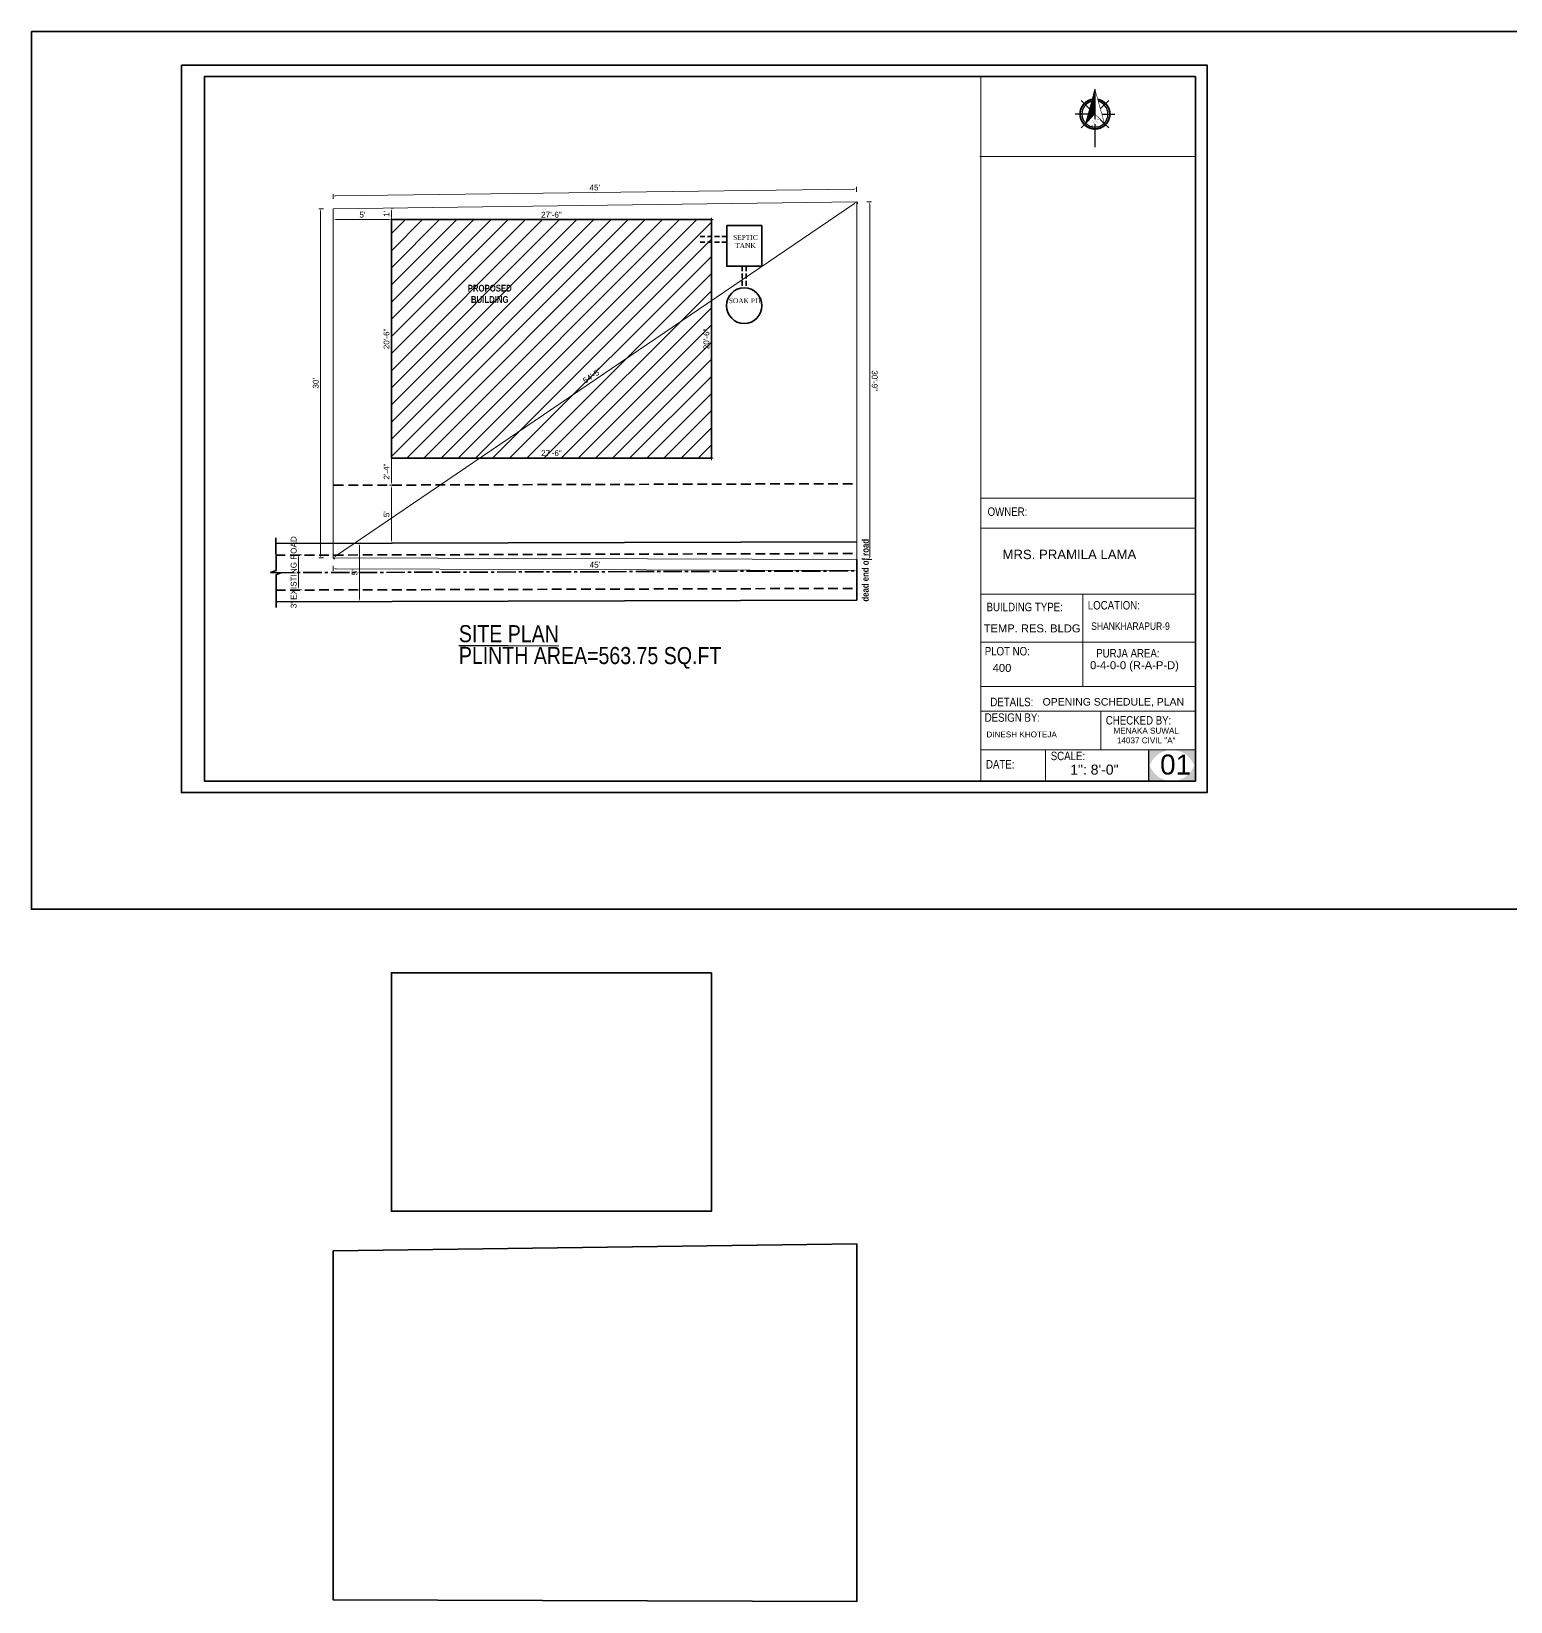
# Model space of a CAD drawing. Header units: inches. Extents: x 94889 to 364662, y -10661 to -3947.
# Drawn here: x 112120 to 113646, y -8767 to -7148 of the extents above; entities that cross this region are included whole.
import ezdxf

# ---------------------------------------------------------------- set-up
doc = ezdxf.new("R2010")
doc.units = ezdxf.units.IN
doc.header["$LTSCALE"] = 2
doc.header["$MEASUREMENT"] = 0
doc.header["$PDMODE"] = 34
doc.linetypes.add('CENTER2', pattern=[28.575, 19.05, -3.175, 3.175, -3.175])
doc.linetypes.add('HIDDEN', pattern=[0.375, 0.25, -0.125])
doc.layers.get('0').update_dxf_attribs({"linetype": 'CONTINUOUS'})
doc.layers.get('DEFPOINTS').update_dxf_attribs({"color": 141, "linetype": 'CONTINUOUS'})
for name, color, linetype, lineweight in [('dimension', 160, 'CONTINUOUS', 15), ('DIMENTION', 140, 'CONTINUOUS', 0), ('door', 20, 'CONTINUOUS', 35), ('Rebars', 1, 'CONTINUOUS', 13), ('Siteplan', 7, 'CONTINUOUS', 30), ('steps', 253, 'CONTINUOUS', 20), ('TEXT', 181, 'CONTINUOUS', 25)]:
    doc.layers.add(name, color=color, linetype=linetype, lineweight=lineweight)
doc.layers.add('Normal Wall', color=7, linetype='CONTINUOUS', lineweight=35, true_color=0xffaf89)
doc.layers.add('Rear Wall', color=7, linetype='CONTINUOUS', lineweight=20, true_color=0xd4e480)
doc.layers.add('plan wall', color=7, linetype='CONTINUOUS')
doc.styles.add('Lettring Text', font='arial.ttf')
doc.styles.get("Standard").update_dxf_attribs({"font": 'ARIALN.TTF'})
doc.styles.add('SwissBT', font='swiss.ttf', dxfattribs={"height": 12})
doc.dimstyles.new('Copy of Standard', dxfattribs={"dimtxt": 6, "dimasz": 2.875, "dimexe": 2, "dimexo": 4, "dimgap": 2, "dimtad": 1, "dimdec": 0, "dimrnd": 1, "dimzin": 0, "dimdsep": 46, "dimlunit": 4, "dimtxsty": 'Lettring Text', "dimcen": 0.1, "dimclrd": 7, "dimclre": 7, "dimclrt": 7, "dimazin": 0, "dimtfac": 0.645, "dimtdec": 0, "dimtmove": 1, "dimatfit": 0, "dimfxl": 3, "dimfxlon": 1, "dimtfillclr": 256, "dimtolj": 1, "dimtzin": 0, "dimlwd": -1, "dimlwe": -1, "dimarcsym": 2})

# ---------------------------------------------------------------- blocks, each defined once
blk = doc.blocks.new('*X29')
at = {"color": 0}
for p, q in [((145.76, -415.33), (147.62, -413.47)), ((145.96, -414.6), (147.62, -412.94)), ((146.16, -413.87), (147.62, -412.41)), ((146.36, -413.14), (147.62, -411.88)), ((146.55, -412.41), (147.62, -411.35)), ((146.75, -411.68), (147.62, -410.82)), ((146.95, -410.95), (147.62, -410.29)), ((147.15, -410.22), (147.62, -409.76)), ((147.35, -409.49), (147.62, -409.23)), ((147.55, -408.76), (147.62, -408.7)), ((142.76, -426.28), (147.62, -421.42)), ((142.96, -425.55), (147.62, -420.89)), ((143.16, -424.82), (147.62, -420.36)), ((143.36, -424.09), (147.62, -419.83)), ((143.56, -423.36), (147.62, -419.3)), ((143.76, -422.63), (147.62, -418.77)), ((143.96, -421.9), (147.62, -418.24)), ((144.16, -421.17), (147.62, -417.71)), ((144.36, -420.44), (147.62, -417.18)), ((144.56, -419.71), (147.62, -416.65)), ((144.76, -418.98), (147.62, -416.12)), ((144.96, -418.25), (147.62, -415.59)), ((145.16, -417.52), (147.62, -415.06)), ((145.36, -416.79), (147.62, -414.53)), ((145.56, -416.06), (147.62, -414))]:
    blk.add_line(p, q, dxfattribs=at)
blk = doc.blocks.new('NORTH_15')
for p, q in [((0, 3.66), (0, 10.62)), ((-13.37, 0), (2.72, 0)), ((-2.87, 2.87), (-7.37, 7.37)), ((2.87, 2.87), (7.37, 7.37)), ((5.49, 0), (17.83, 0)), ((-2.87, -2.87), (-7.37, -7.37)), ((0, -3.66), (0, -10.62)), ((2.87, -2.87), (7.37, -7.37))]:
    blk.add_line(p, q)
at = {"const_width": 1}
for points in [[(0, -8, 1), (0, 8, 0.359415), (-7.86, 1.52, 1)], [(-7.86, -1.52, 0.359415), (0, -8, 1)]]:
    blk.add_lwpolyline(points, format="xyb", dxfattribs=at)
for points, const_width in [([(4.96, -5.01), (-13.37, 0), (4.9, 5), (0, 0), (4.96, -5.01)], 0.3), ([(5.93, -1.55), (6, -1.55), (6.07, -1.54), (6.13, -1.53), (6.17, -1.52), (6.22, -1.51), (6.26, -1.49), (6.28, -1.47), (6.3, -1.45), (6.32, -1.42), (6.33, -1.39), (6.35, -1.34), (6.36, -1.29), (6.37, -1.23), (6.38, -1.16), (6.38, -1.08), (6.38, -1), (6.54, -1), (6.54, -2.34), (6.38, -2.34), (6.38, -2.3), (6.38, -2.23), (6.38, -2.16), (6.37, -2.09), (6.36, -2.04), (6.35, -1.99), (6.33, -1.95), (6.32, -1.91), (6.3, -1.88), (6.28, -1.86), (6.26, -1.83), (6.22, -1.81), (6.18, -1.8), (6.13, -1.78), (6.07, -1.77), (6.01, -1.76), (5.95, -1.76), (2.66, -1.76), (2.66, -2.34), (2.5, -2.34), (2.5, -0.16), (4.71, 1.44), (3.14, 1.44), (3.07, 1.44), (3, 1.43), (2.94, 1.42), (2.89, 1.41), (2.85, 1.4), (2.81, 1.38), (2.78, 1.36), (2.76, 1.34), (2.74, 1.31), (2.72, 1.27), (2.7, 1.22), (2.69, 1.17), (2.68, 1.11), (2.67, 1.04), (2.66, 0.97), (2.66, 0.89), (2.66, 0.87), (2.5, 0.87), (2.5, 2.21), (2.66, 2.21), (2.66, 2.17), (2.66, 2.09), (2.67, 2.03), (2.68, 1.97), (2.69, 1.91), (2.7, 1.86), (2.71, 1.82), (2.73, 1.78), (2.75, 1.76), (2.77, 1.74), (2.8, 1.72), (2.85, 1.7), (2.89, 1.68), (2.94, 1.67), (3, 1.66), (3.07, 1.66), (3.14, 1.66), (6.54, 1.66), (6.54, 0.75), (3.33, -1.55), (5.93, -1.55), (5.93, -1.55)], 0.1)]:
    blk.add_lwpolyline(points, dxfattribs=dict(const_width=const_width))
for start, end in [(90, 164.97304), (270, 90), (195.02696, 270)]:
    blk.add_arc((0, 0), 7, start, end)
at = {"rotation": 90}
blk.add_blockref('*X29', (-421.89, -147.62), dxfattribs=at)
blk = doc.blocks.new('A$C0BDB7EE9')
at = {"layer": 'Siteplan', "xscale": 2.999999999999779, "yscale": 2.999999999999779, "zscale": 2.999999999999779, "rotation": 247.8612575918487}
blk.add_blockref('NORTH_15', (20.2, 49.5), dxfattribs=at)
blk = doc.blocks.new('A$C327B4BBD')
at = {"layer": 'DIMENTION', "ltscale": 0.3, "xscale": 1.171875000000082, "yscale": 1.171875000000082, "zscale": 1.171875000000082, "rotation": 112.1387424081494}
blk.add_blockref('A$C0BDB7EE9', (16.1, 0), dxfattribs=at)
blk = doc.blocks.new('*D895')
at = {"layer": 'DEFPOINTS', "color": 0, "ltscale": 0.5, "transparency": 16777216}
for p in [(112491.4, -7341.7), (112491.4, -7341.7), (112821.4, -7341.7)]:
    blk.add_point(p, dxfattribs=at)
at = {"layer": 'steps', "color": 7, "ltscale": 0.5, "transparency": 16777216}
for p, q in [((112491.4, -7341.7), (112491.4, -7339.7)), ((112818.5, -7341.7), (112494.2, -7341.7)), ((112821.4, -7341.7), (112821.4, -7339.7))]:
    blk.add_line(p, q, dxfattribs=at)
for points in [[(112494.2, -7341.2), (112494.2, -7342.2), (112491.4, -7341.7)], [(112818.5, -7341.2), (112818.5, -7342.2), (112821.4, -7341.7)]]:
    blk.add_solid(points, dxfattribs=at)
at = {"layer": 'steps', "color": 7, "ltscale": 0.5, "transparency": 16777216, "insert": (112656.4, -7336.6), "char_height": 6, "attachment_point": 5, "style": 'Lettring Text'}
blk.add_mtext('\\A1;27\'-6"', dxfattribs=at)
blk = doc.blocks.new('*D896')
at = {"layer": 'DEFPOINTS', "color": 0, "ltscale": 0.5, "transparency": 16777216}
for p in [(112491.4, -7341.7), (112491.4, -7587.7), (112491.4, -7587.7)]:
    blk.add_point(p, dxfattribs=at)
at = {"layer": 'steps', "color": 7, "ltscale": 0.5, "transparency": 16777216}
for p, q in [((112491.4, -7341.7), (112493.4, -7341.7)), ((112491.4, -7344.6), (112491.4, -7584.8)), ((112491.4, -7587.7), (112493.4, -7587.7))]:
    blk.add_line(p, q, dxfattribs=at)
for points in [[(112490.9, -7344.6), (112491.8, -7344.6), (112491.4, -7341.7)], [(112490.9, -7584.8), (112491.8, -7584.8), (112491.4, -7587.7)]]:
    blk.add_solid(points, dxfattribs=at)
at = {"layer": 'steps', "color": 7, "ltscale": 0.5, "transparency": 16777216, "insert": (112486.3, -7464.7), "char_height": 6, "attachment_point": 5, "rotation": 90, "style": 'Lettring Text'}
blk.add_mtext('\\A1;20\'-6"', dxfattribs=at)
blk = doc.blocks.new('*D907')
at = {"layer": 'DEFPOINTS', "color": 0, "ltscale": 0.5, "transparency": 16777216}
for p in [(112491.4, -7587.7), (112821.4, -7587.7), (112821.4, -7587.7)]:
    blk.add_point(p, dxfattribs=at)
at = {"layer": 'steps', "color": 7, "ltscale": 0.5, "transparency": 16777216}
for p, q in [((112491.4, -7587.7), (112491.4, -7589.7)), ((112494.2, -7587.7), (112818.5, -7587.7)), ((112821.4, -7587.7), (112821.4, -7589.7))]:
    blk.add_line(p, q, dxfattribs=at)
for points in [[(112494.2, -7587.2), (112494.2, -7588.2), (112491.4, -7587.7)], [(112818.5, -7587.2), (112818.5, -7588.2), (112821.4, -7587.7)]]:
    blk.add_solid(points, dxfattribs=at)
at = {"layer": 'steps', "color": 7, "ltscale": 0.5, "transparency": 16777216, "insert": (112656.4, -7582.6), "char_height": 6, "attachment_point": 5, "style": 'Lettring Text'}
blk.add_mtext('\\A1;27\'-6"', dxfattribs=at)
blk = doc.blocks.new('*D908')
at = {"layer": 'DEFPOINTS', "color": 0, "ltscale": 0.5, "transparency": 16777216}
for p in [(112821.4, -7341.7), (112821.4, -7341.7), (112821.4, -7587.7)]:
    blk.add_point(p, dxfattribs=at)
at = {"layer": 'steps', "color": 7, "ltscale": 0.5, "transparency": 16777216}
for p, q in [((112821.4, -7341.7), (112823.4, -7341.7)), ((112821.4, -7584.8), (112821.4, -7344.6)), ((112821.4, -7587.7), (112823.4, -7587.7))]:
    blk.add_line(p, q, dxfattribs=at)
for points in [[(112820.9, -7344.6), (112821.8, -7344.6), (112821.4, -7341.7)], [(112820.9, -7584.8), (112821.8, -7584.8), (112821.4, -7587.7)]]:
    blk.add_solid(points, dxfattribs=at)
at = {"layer": 'steps', "color": 7, "ltscale": 0.5, "transparency": 16777216, "insert": (112816.3, -7464.7), "char_height": 6, "attachment_point": 5, "rotation": 90, "style": 'Lettring Text'}
blk.add_mtext('\\A1;20\'-6"', dxfattribs=at)
blk = doc.blocks.new('*D897')
at = {"layer": 'DEFPOINTS', "color": 0, "ltscale": 0.5, "transparency": 16777216}
for p in [(112431.2, -7317.3), (112431.4, -7330.5), (112971.3, -7323.3)]:
    blk.add_point(p, dxfattribs=at)
at = {"layer": 'steps', "color": 7, "ltscale": 0.5, "transparency": 16777216}
for p, q in [((112431.2, -7320.3), (112431.2, -7315.3)), ((112968.3, -7310.1), (112434.1, -7317.2)), ((112971.2, -7313), (112971.1, -7308))]:
    blk.add_line(p, q, dxfattribs=at)
for points in [[(112434, -7316.7), (112434.1, -7317.7), (112431.2, -7317.3)], [(112968.2, -7309.6), (112968.3, -7310.5), (112971.1, -7310)]]:
    blk.add_solid(points, dxfattribs=at)
at = {"layer": 'steps', "color": 7, "ltscale": 0.5, "transparency": 16777216, "insert": (112701.1, -7308.6), "char_height": 6, "attachment_point": 5, "rotation": 0.7677, "style": 'Lettring Text'}
blk.add_mtext("\\A1;45'", dxfattribs=at)
blk = doc.blocks.new('*D898')
at = {"layer": 'DEFPOINTS', "color": 0, "ltscale": 0.5, "transparency": 16777216}
for p in [(112431.4, -7330.5), (112418.3, -7690.5), (112431.4, -7690.5)]:
    blk.add_point(p, dxfattribs=at)
at = {"layer": 'steps', "color": 7, "ltscale": 0.5, "transparency": 16777216}
for p, q in [((112421.3, -7330.5), (112416.3, -7330.5)), ((112418.3, -7333.4), (112418.3, -7687.6)), ((112421.3, -7690.5), (112416.3, -7690.5))]:
    blk.add_line(p, q, dxfattribs=at)
for points in [[(112417.8, -7333.4), (112418.8, -7333.4), (112418.3, -7330.5)], [(112417.8, -7687.6), (112418.8, -7687.6), (112418.3, -7690.5)]]:
    blk.add_solid(points, dxfattribs=at)
at = {"layer": 'steps', "color": 7, "ltscale": 0.5, "transparency": 16777216, "insert": (112413.3, -7510.5), "char_height": 6, "attachment_point": 5, "rotation": 90, "style": 'Lettring Text'}
blk.add_mtext("\\A1;30'", dxfattribs=at)
blk = doc.blocks.new('*D899')
at = {"layer": 'DEFPOINTS', "color": 0, "ltscale": 0.5, "transparency": 16777216}
for p in [(112971.3, -7323.3), (112984.7, -7323.3), (112971.4, -7692.3)]:
    blk.add_point(p, dxfattribs=at)
at = {"layer": 'steps', "color": 7, "ltscale": 0.5, "transparency": 16777216}
for p, q in [((112981.7, -7323.3), (112986.7, -7323.3)), ((112984.8, -7689.4), (112984.7, -7326.1)), ((112981.8, -7692.3), (112986.8, -7692.3))]:
    blk.add_line(p, q, dxfattribs=at)
for points in [[(112985.2, -7326.1), (112984.2, -7326.1), (112984.7, -7323.3)], [(112985.2, -7689.4), (112984.3, -7689.4), (112984.8, -7692.3)]]:
    blk.add_solid(points, dxfattribs=at)
at = {"layer": 'steps', "color": 7, "ltscale": 0.5, "transparency": 16777216, "insert": (112989.8, -7507.8), "char_height": 6, "attachment_point": 5, "rotation": 270.0071, "style": 'Lettring Text'}
blk.add_mtext('\\A1;30\'-9"', dxfattribs=at)
blk = doc.blocks.new('*D900')
at = {"layer": 'DEFPOINTS', "color": 0, "ltscale": 0.5, "transparency": 16777216}
for p in [(112431.4, -7690.5), (112971.4, -7692.3), (112971.3, -7703.6)]:
    blk.add_point(p, dxfattribs=at)
at = {"layer": 'steps', "color": 7, "ltscale": 0.5, "transparency": 16777216}
for p, q in [((112431.3, -7698.9), (112431.3, -7703.9)), ((112434.2, -7701.9), (112968.4, -7703.6)), ((112971.3, -7700.6), (112971.3, -7705.6))]:
    blk.add_line(p, q, dxfattribs=at)
for points in [[(112434.2, -7701.4), (112434.2, -7702.4), (112431.3, -7701.9)], [(112968.4, -7703.2), (112968.4, -7704.1), (112971.3, -7703.6)]]:
    blk.add_solid(points, dxfattribs=at)
at = {"layer": 'steps', "color": 7, "ltscale": 0.5, "transparency": 16777216, "insert": (112701.3, -7697.7), "char_height": 6, "attachment_point": 5, "rotation": 359.8127, "style": 'Lettring Text'}
blk.add_mtext("\\A1;45'", dxfattribs=at)
blk = doc.blocks.new('*D909')
at = {"layer": 'DEFPOINTS', "color": 0, "ltscale": 0.5, "transparency": 16777216}
for p in [(112971.3, -7323.3), (112971.3, -7323.3), (112431.4, -7690.5)]:
    blk.add_point(p, dxfattribs=at)
at = {"layer": 'steps', "color": 7, "ltscale": 0.5, "transparency": 16777216}
for p, q in [((112433.7, -7688.9), (112968.9, -7324.9)), ((112971.3, -7323.3), (112972.4, -7324.9)), ((112431.4, -7690.5), (112432.5, -7692.1))]:
    blk.add_line(p, q, dxfattribs=at)
for points in [[(112968.7, -7324.5), (112969.2, -7325.3), (112971.3, -7323.3)], [(112433.5, -7688.5), (112434, -7689.3), (112431.4, -7690.5)]]:
    blk.add_solid(points, dxfattribs=at)
at = {"layer": 'steps', "color": 7, "ltscale": 0.5, "transparency": 16777216, "insert": (112698.5, -7502.7), "char_height": 6, "attachment_point": 5, "rotation": 34.2206, "style": 'Lettring Text'}
blk.add_mtext('\\A1;54\'-5"', dxfattribs=at)
blk = doc.blocks.new('*D901')
at = {"layer": 'DEFPOINTS', "color": 0, "ltscale": 0.5, "transparency": 16777216}
for p in [(112491.4, -7587.7), (112491.4, -7615.5), (112492, -7615.5)]:
    blk.add_point(p, dxfattribs=at)
at = {"layer": 'steps', "color": 7, "ltscale": 0.5, "transparency": 16777216}
for p, q in [((112491.4, -7587.7), (112493.4, -7587.7)), ((112491.4, -7590.6), (112491.4, -7612.6)), ((112491.4, -7615.5), (112489.4, -7615.5))]:
    blk.add_line(p, q, dxfattribs=at)
for points in [[(112490.9, -7590.6), (112491.8, -7590.6), (112491.4, -7587.7)], [(112490.9, -7612.6), (112491.8, -7612.6), (112491.4, -7615.5)]]:
    blk.add_solid(points, dxfattribs=at)
at = {"layer": 'steps', "color": 7, "ltscale": 0.5, "transparency": 16777216, "insert": (112486.3, -7601.6), "char_height": 6, "attachment_point": 5, "rotation": 90, "style": 'Lettring Text'}
blk.add_mtext('\\A1;2\'-4"', dxfattribs=at)
blk = doc.blocks.new('*D902')
at = {"layer": 'DEFPOINTS', "color": 0, "ltscale": 0.5, "transparency": 16777216}
for p in [(112492, -7615.5), (112491.4, -7675.5), (112492.2, -7675.5)]:
    blk.add_point(p, dxfattribs=at)
at = {"layer": 'steps', "color": 7, "ltscale": 0.5, "transparency": 16777216}
for p, q in [((112491.4, -7615.5), (112489.4, -7615.5)), ((112491.4, -7618.4), (112491.4, -7672.6)), ((112491.4, -7675.5), (112489.4, -7675.5))]:
    blk.add_line(p, q, dxfattribs=at)
for points in [[(112490.9, -7618.4), (112491.8, -7618.4), (112491.4, -7615.5)], [(112490.9, -7672.6), (112491.8, -7672.6), (112491.4, -7675.5)]]:
    blk.add_solid(points, dxfattribs=at)
at = {"layer": 'steps', "color": 7, "ltscale": 0.5, "transparency": 16777216, "insert": (112486.3, -7645.5), "char_height": 6, "attachment_point": 5, "rotation": 90, "style": 'Lettring Text'}
blk.add_mtext("\\A1;5'", dxfattribs=at)
blk = doc.blocks.new('*D903')
at = {"layer": 'DEFPOINTS', "color": 0, "ltscale": 0.5, "transparency": 16777216}
for p in [(112492.2, -7675.5), (112458.4, -7735.5), (112492.2, -7735.5)]:
    blk.add_point(p, dxfattribs=at)
at = {"layer": 'steps', "color": 7, "ltscale": 0.5, "transparency": 16777216}
for p, q in [((112461.4, -7675.5), (112456.4, -7675.5)), ((112458.4, -7678.4), (112458.4, -7732.6)), ((112461.4, -7735.5), (112456.4, -7735.5))]:
    blk.add_line(p, q, dxfattribs=at)
for points in [[(112457.9, -7678.4), (112458.9, -7678.4), (112458.4, -7675.5)], [(112457.9, -7732.6), (112458.9, -7732.6), (112458.4, -7735.5)]]:
    blk.add_solid(points, dxfattribs=at)
at = {"layer": 'steps', "color": 7, "ltscale": 0.5, "transparency": 16777216, "insert": (112453.3, -7705.5), "char_height": 6, "attachment_point": 5, "rotation": 90, "style": 'Lettring Text'}
blk.add_mtext("\\A1;5'", dxfattribs=at)
blk = doc.blocks.new('*D904')
at = {"layer": 'DEFPOINTS', "color": 0, "ltscale": 0.5, "transparency": 16777216}
for p in [(112536.7, -7687.4), (112395.6, -7723.4), (112536.9, -7723.4)]:
    blk.add_point(p, dxfattribs=at)
at = {"layer": 'steps', "color": 7, "ltscale": 0.5, "transparency": 16777216}
for p, q in [((112398.6, -7687.4), (112393.6, -7687.4)), ((112395.6, -7690.3), (112395.6, -7720.5)), ((112398.6, -7723.4), (112393.6, -7723.4))]:
    blk.add_line(p, q, dxfattribs=at)
for points in [[(112395.1, -7690.3), (112396, -7690.3), (112395.6, -7687.4)], [(112395.1, -7720.5), (112396, -7720.5), (112395.6, -7723.4)]]:
    blk.add_solid(points, dxfattribs=at)
at = {"layer": 'steps', "color": 7, "ltscale": 0.5, "transparency": 16777216, "insert": (112390.5, -7705.4), "char_height": 6, "attachment_point": 5, "rotation": 90, "style": 'Lettring Text'}
blk.add_mtext("\\A1;3' EXISTING ROAD", dxfattribs=at)
blk = doc.blocks.new('*D905')
at = {"layer": 'DEFPOINTS', "color": 0, "ltscale": 0.5, "transparency": 16777216}
for p in [(112431.4, -7341.7), (112431.4, -7341.7), (112491.4, -7341.7)]:
    blk.add_point(p, dxfattribs=at)
at = {"layer": 'steps', "color": 7, "ltscale": 0.5, "transparency": 16777216}
for p, q in [((112431.4, -7341.7), (112431.4, -7343.7)), ((112488.5, -7341.7), (112434.2, -7341.7)), ((112491.4, -7341.7), (112491.4, -7339.7))]:
    blk.add_line(p, q, dxfattribs=at)
for points in [[(112434.2, -7341.2), (112434.2, -7342.2), (112431.4, -7341.7)], [(112488.5, -7341.2), (112488.5, -7342.2), (112491.4, -7341.7)]]:
    blk.add_solid(points, dxfattribs=at)
at = {"layer": 'steps', "color": 7, "ltscale": 0.5, "transparency": 16777216, "insert": (112461.4, -7336.6), "char_height": 6, "attachment_point": 5, "style": 'Lettring Text'}
blk.add_mtext("\\A1;5'", dxfattribs=at)
blk = doc.blocks.new('*D906')
at = {"layer": 'DEFPOINTS', "color": 0, "ltscale": 0.5, "transparency": 16777216}
for p in [(112491.3, -7329.7), (112491.4, -7329.7), (112491.4, -7341.7)]:
    blk.add_point(p, dxfattribs=at)
at = {"layer": 'steps', "color": 7, "ltscale": 0.5, "transparency": 16777216}
for p, q in [((112491.4, -7329.7), (112493.4, -7329.7)), ((112491.4, -7338.8), (112491.4, -7332.6)), ((112491.4, -7341.7), (112493.4, -7341.7))]:
    blk.add_line(p, q, dxfattribs=at)
for points in [[(112490.9, -7332.6), (112491.8, -7332.6), (112491.4, -7329.7)], [(112490.9, -7338.8), (112491.8, -7338.8), (112491.4, -7341.7)]]:
    blk.add_solid(points, dxfattribs=at)
at = {"layer": 'steps', "color": 7, "ltscale": 0.5, "transparency": 16777216, "insert": (112486.3, -7335.7), "char_height": 6, "attachment_point": 5, "rotation": 90, "style": 'Lettring Text'}
blk.add_mtext("\\A1;1'", dxfattribs=at)

msp = doc.modelspace()

# ---------------------------------------------------------------- hatches: boundary and pattern name
msp.add_hatch(color=0).paths.add_polyline_path([(113320.76, -7888.71), (113296.45, -7888.71, -0.4142136), (113320.76, -7913.02)])
at = {"layer": 'door', "ltscale": 0.5}
h = msp.add_hatch(dxfattribs=at)
h.set_pattern_fill('ANSI31', color=256, scale=100)
h.set_pattern_definition([(45, (9175.602, 61.09), (-8.8388348, 8.8388348), [])])
h.paths.add_polyline_path([(112491.36, -7341.69), (112491.36, -7587.69), (112821.36, -7587.69), (112821.36, -7341.69)])
h.paths.add_polyline_path([(112644.25, -7588.85), (112668.61, -7588.85), (112668.61, -7576.49), (112644.25, -7576.49)], flags=9)
h.paths.add_polyline_path([(112822.52, -7476.79), (112822.52, -7452.44), (112810.15, -7452.44), (112810.15, -7476.79)], flags=9)
h.paths.add_polyline_path([(112691.94, -7514.68), (112712.08, -7500.99), (112705.13, -7490.76), (112684.99, -7504.46)], flags=24)
h.paths.add_polyline_path([(112566.83, -7431.13), (112618.75, -7431.13), (112618.75, -7405.11), (112566.83, -7405.11)], flags=24)
at = {"layer": 'TEXT'}
for points in [[(113296.45, -7888.71), (113272.14, -7888.71), (113272.14, -7913.02, -0.4142136)], [(113296.45, -7888.71), (113272.14, -7888.71), (113272.14, -7913.02, -0.4142136)], [(113272.14, -7896.53), (113272.14, -7920.84), (113296.45, -7920.84, -0.4142136)], [(113272.14, -7896.53), (113272.14, -7920.84), (113296.45, -7920.84, -0.4142136)], [(113320.76, -7888.71), (113296.45, -7888.71, -0.4142136), (113320.76, -7913.02)], [(113320.76, -7896.53, -0.4142136), (113296.45, -7920.84), (113320.76, -7920.84)], [(113320.76, -7896.53, -0.4142136), (113296.45, -7920.84), (113320.76, -7920.84)]]:
    msp.add_hatch(color=0, dxfattribs=at).paths.add_polyline_path(points)

# ---------------------------------------------------------------- linework, layer by layer
at = {"color": 0}
msp.add_line((113272.14, -7888.71), (113272.14, -7920.84), dxfattribs=at)
msp.add_line((113272.14, -7888.71), (113272.14, -7920.84), dxfattribs=at)
at = {"layer": 'dimension', "ltscale": 7}
for p, q in [((112971.31, -7323.26), (112431.36, -7330.5)), ((112431.36, -7330.5), (112431.36, -7690.5)), ((112971.35, -7692.26), (112971.31, -7323.26)), ((112431.36, -7690.5), (112971.35, -7692.26)), ((112971.31, -8398.29), (112431.36, -8405.53)), ((112431.36, -8405.53), (112431.36, -8765.53)), ((112971.35, -8767.29), (112971.31, -8398.29)), ((112431.36, -8765.53), (112971.35, -8767.29))]:
    msp.add_line(p, q, dxfattribs=at)
at = {"layer": 'door', "ltscale": 0.5}
for p, q in [((112971.31, -7341.69), (112971.31, -7341.69)), ((112971.31, -7347.69), (112971.31, -7347.69)), ((112372.24, -7675.87), (112971.35, -7674.08)), ((112971.35, -7692.26), (112971.35, -7734.08)), ((112372.24, -7735.87), (112971.35, -7734.08))]:
    msp.add_line(p, q, dxfattribs=at)
at = {"layer": 'door', "linetype": 'HIDDEN', "ltscale": 10}
for p, q in [((112837.27, -7359.01), (112809.36, -7359.01)), ((112837.27, -7365.01), (112809.36, -7365.01)), ((112853.27, -7389.85), (112853.27, -7412.25)), ((112857.27, -7389.85), (112857.27, -7412.25))]:
    msp.add_line(p, q, dxfattribs=at)
at = {"layer": 'door', "linetype": 'HIDDEN', "ltscale": 20}
for p, q in [((112431.94, -7615.69), (112971.34, -7614.08)), ((112371.83, -7687.87), (112971.3, -7686.08)), ((112371.93, -7723.87), (112971.41, -7722.08))]:
    msp.add_line(p, q, dxfattribs=at)
at = {"layer": 'door', "linetype": 'CENTER2', "ltscale": 0.5}
msp.add_line((112371.88, -7705.87), (112971.35, -7704.08), dxfattribs=at)
at = {"layer": 'door', "ltscale": 0.5}
for points in [[(112119.96, -7147.5), (116295.25, -7147.5), (116295.25, -8053.1), (112119.96, -8053.1)], [(112821.36, -7341.69), (112491.36, -7341.69), (112491.36, -7587.69), (112821.36, -7587.69)], [(112837.27, -7347.85), (112873.27, -7347.85), (112873.27, -7389.85), (112837.27, -7389.85)], [(112821.36, -8118.58), (112491.36, -8118.58), (112491.36, -8364.58), (112821.36, -8364.58)], [(112971.31, -8398.29), (112431.36, -8405.53), (112431.36, -8765.53), (112971.35, -8767.29)]]:
    msp.add_lwpolyline(points, close=True, dxfattribs=at)
at = {"layer": 'door', "linetype": 'Continuous', "ltscale": 0.5}
msp.add_lwpolyline([(112372.23, -7669.87), (112372.33, -7703.56), (112366.64, -7705.74), (112377, -7705.99), (112372.34, -7707.95), (112372.44, -7741.87)], dxfattribs=at)
at = {"layer": 'door', "ltscale": 0.5}
msp.add_circle((112855.27, -7430.43), 18.29, dxfattribs=at)
at = {"layer": 'Normal Wall'}
for points in [[(112274.67, -7182.22), (113332.67, -7182.22), (113332.67, -7932.75), (112274.67, -7932.75)], [(112274.67, -7182.22), (113332.67, -7182.22), (113332.67, -7932.75), (112274.67, -7932.75)], [(113320.76, -7194.12), (112298.48, -7194.12), (112298.48, -7920.84), (113320.76, -7920.84)], [(113320.76, -7194.12), (112298.48, -7194.12), (112298.48, -7920.84), (113320.76, -7920.84)]]:
    msp.add_lwpolyline(points, close=True, dxfattribs=at)
at = {"layer": 'Rear Wall'}
for p, q in [((113099.34, -7638.4), (113099.34, -7194.12)), ((113098.17, -7276.42), (113320.76, -7276.42)), ((113099.34, -7629.13), (113320.76, -7629.13)), ((113099.34, -7629.13), (113320.76, -7629.13)), ((113099.34, -7629.13), (113320.76, -7629.13)), ((113099.34, -7629.13), (113320.76, -7629.13)), ((113099.34, -7659.94), (113320.76, -7659.94)), ((113099.34, -7659.94), (113320.76, -7659.94)), ((113099.34, -7728), (113320.76, -7728)), ((113099.34, -7728), (113320.76, -7728)), ((113204.61, -7728), (113204.61, -7813.9)), ((113204.61, -7728), (113204.61, -7823.16)), ((113099.34, -7777.49), (113320.76, -7777.49)), ((113099.34, -7777.49), (113320.76, -7777.49)), ((113099.34, -7823.16), (113320.76, -7823.16)), ((113099.34, -7848.59), (113320.76, -7848.59)), ((113099.34, -7848.59), (113320.76, -7848.59)), ((113223.19, -7888.71), (113223.19, -7848.59)), ((113223.19, -7888.71), (113223.19, -7848.59)), ((113099.34, -7888.71), (113320.76, -7888.71)), ((113099.34, -7888.71), (113320.76, -7888.71)), ((113166.08, -7888.71), (113166.08, -7920.84)), ((113166.08, -7888.71), (113166.08, -7920.84))]:
    msp.add_line(p, q, dxfattribs=at)
msp.add_lwpolyline([(113099.34, -7629.13), (113320.76, -7629.13), (113320.76, -7920.84), (113099.34, -7920.84)], close=True, dxfattribs=at)
msp.add_lwpolyline([(113099.34, -7629.13), (113320.76, -7629.13), (113320.76, -7920.84), (113099.34, -7920.84)], close=True, dxfattribs=at)

# ---------------------------------------------------------------- block references
at = {"layer": 'Rebars', "xscale": 0.5459999999999999, "yscale": 0.5459999999999999, "zscale": 0.5459999999999999, "rotation": 270}
msp.add_blockref('A$C327B4BBD', (113217.04, -7258.2), dxfattribs=at)

# ---------------------------------------------------------------- texts
at = {"color": 0}
for s, p in [('OWNER:', (113106.35, -7647.28)), ('LOCATION:', (113209.69, -7743.82))]:
    msp.add_text(s, height=8.704, dxfattribs=at).set_placement(p)
at = {"layer": 'plan wall', "ltscale": 3, "char_height": 17.6118, "attachment_point": 7, "rotation": 359.9411}
for s, insert in [('{\\LSITE PLAN}', (112560.89, -7777.82)), ('PLINTH AREA=563.75 SQ.FT', (112560.89, -7804.81))]:
    msp.add_mtext(s, dxfattribs=dict(at, insert=insert))
at = {"layer": 'steps', "color": 7, "ltscale": 0.3, "attachment_point": 2}
for s, insert, char_height, width in [('{\\fTimes New Roman|b0|i0|c0|p18;SEPTIC TANK}', (112856.47, -7357.52), 5, 34.623), ('{\\fTechnic|b1|i0|c2|p2;PROPOSED BUILDING}', (112592.76, -7408.88), 7, 55.268), ('{\\fTimes New Roman|b0|i0|c0|p18;SOAK PIT}', (112856.47, -7422.79), 5, 34.623)]:
    msp.add_mtext(s, dxfattribs=dict(at, insert=insert, char_height=char_height, width=width))
at = {"layer": 'steps', "color": 7, "ltscale": 0.3, "insert": (112976.71, -7703.38), "char_height": 7, "width": 110.526, "attachment_point": 2, "rotation": 90}
msp.add_mtext('{\\fTechnic|b1|i0|c2|p2;dead end of road}', dxfattribs=at)
at = {"layer": 'TEXT', "color": 0}
for s, height, p in [('OWNER:', 8.704, (113106.35, -7647.28)), ('LOCATION:', 8.704, (113209.69, -7743.82)), ('CHECKED BY:', 8.7044, (113228.25, -7862.52)), ('CHECKED BY:', 8.7044, (113228.25, -7862.52)), ('SCALE:', 8.704, (113171.48, -7899.25)), ('SCALE:', 8.704, (113171.48, -7899.25))]:
    msp.add_text(s, height=height, dxfattribs=at).set_placement(p)
at = {"layer": 'TEXT', "color": 0, "linetype": 'ByBlock', "style": 'SwissBT'}
for s, insert, char_height, width, attachment_point in [('MRS. PRAMILA LAMA', (113190.69, -7682.18), 9.72, 152.6813, 2), ('OPENING SCHEDULE, PLAN', (113163.07, -7835.24), 7.7396, 268.5322, 1), ('DINESH KHOTEJA', (113105.13, -7869.73), 6, 201.5276, 1), ('MENAKA SUWAL\\P14037 CIVIL "A"', (113269.93, -7865.86), 6, 88.5492, 2)]:
    msp.add_mtext(s, dxfattribs=dict(at, insert=insert, char_height=char_height, width=width, attachment_point=attachment_point))
at = {"layer": 'TEXT', "color": 0, "attachment_point": 1}
for s, insert, char_height, width in [('BUILDING TYPE:', (113105.27, -7736.91), 8.7044, 148.5551), ('BUILDING TYPE:', (113105.27, -7736.91), 8.7044, 148.5551), ('PLOT NO: ', (113103.36, -7782.51), 8.704, 138.0271), ('PLOT NO: ', (113103.36, -7782.51), 8.704, 138.0271), ('PURJA AREA:', (113218.37, -7784.62), 8.7044, 197.5821), ('PURJA AREA:', (113218.37, -7784.62), 8.7044, 197.5821), ('DETAILS: ', (113109.17, -7834.9), 8.704, 138.0271), ('DESIGN BY:', (113103.32, -7850.95), 8.704, 138.0271), ('DESIGN BY:', (113103.32, -7850.95), 8.704, 138.0271), ('DATE:', (113104.68, -7899.19), 8.704, 34.8177)]:
    msp.add_mtext(s, dxfattribs=dict(at, insert=insert, char_height=char_height, width=width))
at = {"layer": 'TEXT', "color": 0, "linetype": 'ByBlock', "insert": (113213.22, -7757.17), "char_height": 7.6711, "attachment_point": 1}
msp.add_mtext_dynamic_manual_height_columns('SHANKHARAPUR-9', width=381.0351, gutter_width=1.53, heights=[0], dxfattribs=at)
at = {"layer": 'TEXT', "color": 0, "style": 'SwissBT'}
for s, insert, char_height, width, attachment_point in [('TEMP. RES. BLDG', (113102.27, -7759.2), 8.2555, 163.2142, 1), ('400', (113111.58, -7800.02), 8.256, 163.2142, 1), ('0-4-0-0 (R-A-P-D)', (113257.84, -7797.19), 8.2555, 163.2142, 2), ('01', (113284.25, -7893.48), 20.639, 20.1585, 1)]:
    msp.add_mtext(s, dxfattribs=dict(at, insert=insert, char_height=char_height, width=width, attachment_point=attachment_point))
at = {"layer": 'TEXT', "color": 0, "ltscale": 0.5, "insert": (113191.56, -7903.89), "char_height": 10.319, "width": 127.5344, "attachment_point": 1, "style": 'SwissBT'}
msp.add_mtext('1": 8\'-0"', dxfattribs=at)
msp.add_mtext('1": 8\'-0"', dxfattribs=at)

# ---------------------------------------------------------------- dimensions: what is measured, and where the dimension line sits
at = {"layer": 'steps', "ltscale": 0.5}
for p1, p2, distance, picture, middle in [((112971.31, -7323.26), (112431.36, -7330.5), -13.24, '*D897', (112701.09, -7308.59)), ((112431.36, -7690.5), (112971.31, -7323.26), 0, '*D909', (112698.49, -7502.7)), ((112971.35, -7692.26), (112971.31, -7323.26), -13.4, '*D899', (112989.8, -7507.76)), ((112431.36, -7690.5), (112971.35, -7692.26), -11.38, '*D900', (112701.33, -7697.71))]:
    dim = msp.add_aligned_dim(p1=p1, p2=p2, distance=distance, dimstyle='Copy of Standard', dxfattribs=at)
    dim.commit()
    dim.dimension.update_dxf_attribs({"geometry": picture, "text_midpoint": middle})
for base, p1, p2, picture, middle in [((112418.32, -7690.5), (112431.36, -7330.5), (112431.36, -7690.5), '*D898', (112413.25, -7510.5)), ((112491.36, -7329.69), (112491.36, -7341.69), (112491.34, -7329.69), '*D906', (112486.34, -7335.69)), ((112491.36, -7587.69), (112491.36, -7341.69), (112491.36, -7587.69), '*D896', (112486.29, -7464.69)), ((112821.36, -7341.69), (112821.36, -7587.69), (112821.36, -7341.69), '*D908', (112816.29, -7464.69)), ((112491.36, -7615.51), (112491.36, -7587.69), (112492.01, -7615.51), '*D901', (112486.34, -7601.6)), ((112491.36, -7675.51), (112492.01, -7615.51), (112492.19, -7675.51), '*D902', (112486.3, -7645.51)), ((112458.38, -7735.51), (112492.19, -7675.51), (112492.19, -7735.51), '*D903', (112453.33, -7705.51))]:
    dim = msp.add_linear_dim(base=base, p1=p1, p2=p2, angle=90, dimstyle='Copy of Standard', dxfattribs=at)
    dim.commit()
    dim.dimension.update_dxf_attribs({"geometry": picture, "text_midpoint": middle})
for base, p1, p2, picture, middle in [((112431.36, -7341.69), (112491.36, -7341.69), (112431.36, -7341.69), '*D905', (112461.36, -7336.64)), ((112491.36, -7341.69), (112821.36, -7341.69), (112491.36, -7341.69), '*D895', (112656.36, -7336.63)), ((112821.36, -7587.69), (112491.36, -7587.69), (112821.36, -7587.69), '*D907', (112656.36, -7582.63))]:
    dim = msp.add_linear_dim(base=base, p1=p1, p2=p2, dimstyle='Copy of Standard', dxfattribs=at)
    dim.commit()
    dim.dimension.update_dxf_attribs({"geometry": picture, "text_midpoint": middle})
dim = msp.add_linear_dim(base=(112395.57, -7723.38), p1=(112536.75, -7687.38), p2=(112536.85, -7723.38), angle=90, text="3' EXISTING ROAD", dimstyle='Copy of Standard', dxfattribs=at)
dim.commit()
dim.dimension.update_dxf_attribs({"geometry": '*D904', "text_midpoint": (112395.57, -7705.38), "dimtype": 160})

doc.saveas('drawing.dxf')
